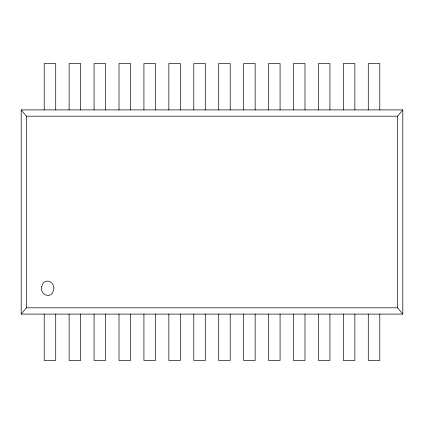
<?xml version="1.0" encoding="UTF-8"?>
<svg xmlns="http://www.w3.org/2000/svg" width="424" height="424" viewBox="0 0 424 424"><rect width="100%" height="100%" fill="white"/><g stroke="black" fill="none" stroke-linecap="round" stroke-linejoin="round"><path stroke-width="0.64" d="M21.2 314.094L26.394 307.808L26.394 116.192L21.2 109.906L402.8 109.906L402.8 314.094L21.2 314.094L21.2 109.906M402.8 314.094L397.606 307.808L397.606 116.192L402.8 109.906M26.394 116.192L397.606 116.192M26.394 307.808L397.606 307.808M379.787 109.906L379.787 63.505L368.281 63.505L368.281 109.906M379.787 314.094L379.787 360.495L368.281 360.495L368.281 314.094M354.861 109.906L354.861 63.505L343.355 63.505L343.355 109.906M354.861 314.094L354.861 360.495L343.355 360.495L343.355 314.094M329.93 109.906L329.93 63.505L318.424 63.505L318.424 109.906M329.93 314.094L329.93 360.495L318.424 360.495L318.424 314.094M305.004 109.906L305.004 63.505L293.498 63.505L293.498 109.906M305.004 314.094L305.004 360.495L293.498 360.495L293.498 314.094M280.073 109.906L280.073 63.505L268.567 63.505L268.567 109.906M280.073 314.094L280.073 360.495L268.567 360.495L268.567 314.094M255.147 109.906L255.147 63.505L243.641 63.505L243.641 109.906M255.147 314.094L255.147 360.495L243.641 360.495L243.641 314.094M230.216 109.906L230.216 63.505L218.71 63.505L218.71 109.906M230.216 314.094L230.216 360.495L218.71 360.495L218.71 314.094M205.29 109.906L205.29 63.505L193.784 63.505L193.784 109.906M205.29 314.094L205.29 360.495L193.784 360.495L193.784 314.094M180.359 109.906L180.359 63.505L168.853 63.505L168.853 109.906M180.359 314.094L180.359 360.495L168.853 360.495L168.853 314.094M155.433 109.906L155.433 63.505L143.927 63.505L143.927 109.906M155.433 314.094L155.433 360.495L143.927 360.495L143.927 314.094M130.502 109.906L130.502 63.505L118.996 63.505L118.996 109.906M130.502 314.094L130.502 360.495L118.996 360.495L118.996 314.094M105.576 109.906L105.576 63.505L94.07 63.505L94.07 109.906M105.576 314.094L105.576 360.495L94.07 360.495L94.07 314.094M80.645 109.906L80.645 63.505L69.138 63.505L69.138 109.906M80.645 314.094L80.645 360.495L69.138 360.495L69.138 314.094M55.719 109.906L55.719 63.505L44.213 63.505L44.213 109.906M55.719 314.094L55.719 360.495L44.213 360.495L44.213 314.094M41.791 286.359C39.209 294.744 51.548 299.773 53.498 290.154C56.074 281.764 43.736 276.74 41.791 286.359"/></g></svg>
